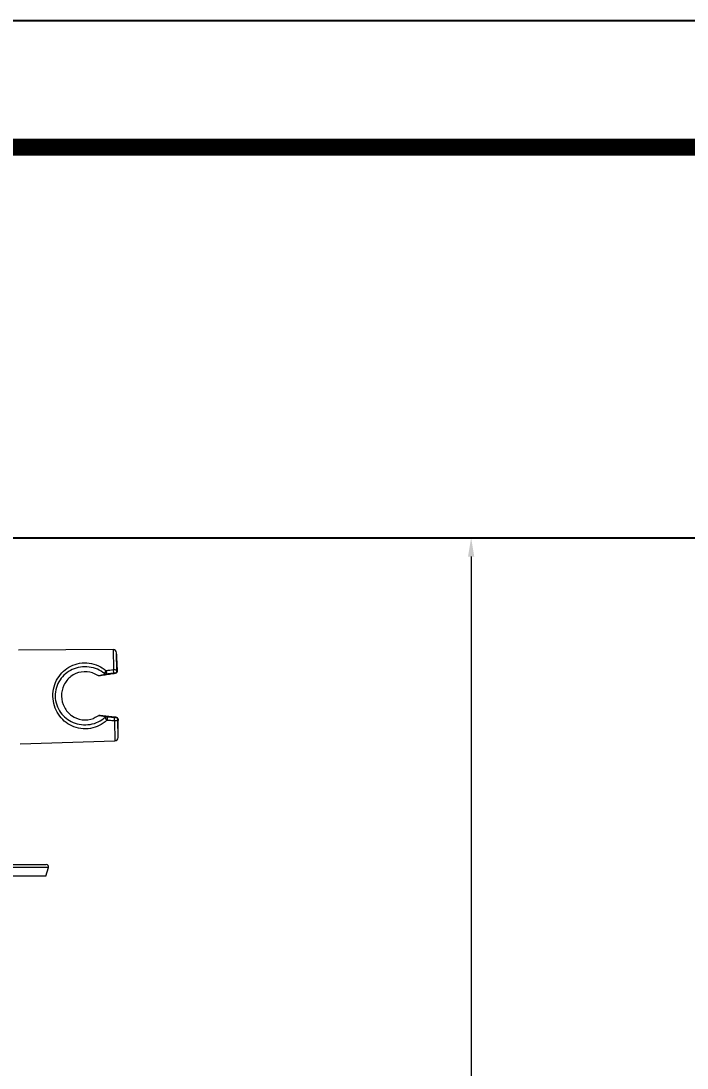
# Model space of a CAD drawing. Extents: x 0 to 3160, y 0 to 2315.
# Drawn here: x 1232.2 to 1515.9, y 1869.3 to 2315 of the extents above; entities that cross this region are included whole.
import ezdxf

# ---------------------------------------------------------------- set-up
doc = ezdxf.new("R2010")
doc.units = 0
doc.header["$LTSCALE"] = 10
doc.header["$MEASUREMENT"] = 0
doc.header["$PDMODE"] = 3
doc.header["$PDSIZE"] = -10
doc.layers.get('0').update_dxf_attribs({"linetype": 'CONTINUOUS'})
doc.layers.get('DEFPOINTS').update_dxf_attribs({"linetype": 'CONTINUOUS'})
doc.layers.add('1', color=7, linetype='CONTINUOUS', true_color=0xffffff)
doc.styles.add('Daelim Dimension', font='')
doc.styles.get('Daelim Dimension').set_extended_font_data('나눔고딕')
doc.dimstyles.new('DEFAULT', dxfattribs={"dimscale": 2, "dimtxt": 2, "dimasz": 2, "dimexe": 0, "dimexo": 2, "dimgap": 1, "dimtad": 1, "dimdec": 1, "dimzin": 9, "dimdsep": 46, "dimtxsty": 'Daelim Dimension', "dimcen": 0.5, "dimclrd": 252, "dimclre": 252, "dimclrt": 3, "dimadec": 1, "dimazin": 0, "dimtfac": 1, "dimtdec": 1, "dimtix": 1, "dimtmove": 0, "dimatfit": 3, "dimfxl": 1, "dimtolj": 1, "dimtzin": 1, "dimlwd": 9, "dimlwe": 9, "dimarcsym": 0})

# ---------------------------------------------------------------- blocks, each defined once
blk = doc.blocks.new('*D13')
at = {"color": 5, "lineweight": 9, "ltscale": 0.5, "transparency": 16777216}
for p, q in [((1424.25, 2095.02), (1425.94, 2095.02)), ((1423.94, 2087.02), (1423.94, 1551.36)), ((1149.83, 1543.36), (1425.94, 1543.36))]:
    blk.add_line(p, q, dxfattribs=at)
at = {"color": 5, "ltscale": 0.5, "transparency": 16777216}
for points in [[(1422.61, 2087.02), (1425.27, 2087.02), (1423.94, 2095.02)], [(1422.61, 1551.36), (1425.27, 1551.36), (1423.94, 1543.36)]]:
    blk.add_solid(points, dxfattribs=at)
at = {"layer": 'DEFPOINTS', "color": 0, "ltscale": 0.5, "transparency": 16777216}
for p in [(1420.25, 2095.02), (1145.83, 1543.36), (1423.94, 1543.36)]:
    blk.add_point(p, dxfattribs=at)
at = {"color": 7, "ltscale": 0.5, "transparency": 16777216, "insert": (1411.05, 1819.19), "char_height": 20, "attachment_point": 5, "rotation": 90, "style": 'Daelim Dimension'}
blk.add_mtext('\\A1;552', dxfattribs=at)

msp = doc.modelspace()

# ---------------------------------------------------------------- linework, layer by layer
at = {"ltscale": 0.5}
msp.add_line((680.33, 2095.02), (2160.17, 2095.02), dxfattribs=at)
msp.add_lwpolyline([(0, 0), (3159.52, 0), (3159.52, 2315.04), (0, 2315.04)], close=True, dxfattribs=at)
at = {"color": 5, "linetype": 'ByBlock', "lineweight": 200, "const_width": 7.28}
msp.add_lwpolyline([(50.81, 99.13), (3108.41, 99.13), (3108.41, 2261.29), (50.81, 2261.29)], close=True, dxfattribs=at)
at = {"layer": '1', "color": 7, "linetype": 'Continuous', "lineweight": 18}
for p, q in [((1271.45, 2047.44), (1231.18, 2047.21)), ((1231.87, 2007.41), (1272.13, 2008.59)), ((1224.33, 1956.02), (1242.99, 1956.02)), ((1242.83, 1951.02), (1243.95, 1954.74)), ((1242.83, 1951.02), (1224.33, 1951.02))]:
    msp.add_line(p, q, dxfattribs=at)
at = {"layer": '1', "color": 7, "linetype": 'Continuous', "lineweight": 13}
for p, q in [((1271.45, 2047.44), (1271.6, 2038.93)), ((1273.09, 2038.46), (1272.96, 2046.02)), ((1271.98, 2017.1), (1272.13, 2008.59)), ((1273.59, 2010.06), (1273.46, 2017.62)), ((1243.95, 1954.74), (1224.33, 1954.74))]:
    msp.add_line(p, q, dxfattribs=at)
at = {"layer": '1', "color": 7, "linetype": 'Continuous', "lineweight": 18}
for centre, radius, start, end in [((1271.46, 2045.94), 1.5, 3.1611, 90.3228), ((796.87, 2019.73), 476.81, 2.2533, 3.1611), ((796.87, 2019.73), 476.81, 358.8389, 359.7467), ((1272.09, 2010.09), 1.5, 271.6772, 358.8389), ((1242.99, 1955.02), 1, 343.3008, 90)]:
    msp.add_arc(centre, radius, start, end, dxfattribs=at)
for centre, major_axis, ratio, start_param, end_param in [((1271.6, 2038.37), (0.113, -0.994), 0.079026, 0.002494, 2.16323), ((1272.09, 2038.42), (0.062, -0.998), 0.999528, 0.052272, 1.547925), ((1271.96, 2017.66), (-0.078, -0.997), 0.079026, 0.978362, 3.139099), ((1272.46, 2017.62), (-0.027, -1), 0.999528, 1.593667, 3.08932)]:
    msp.add_ellipse(centre, major_axis=major_axis, ratio=ratio, start_param=start_param, end_param=end_param, dxfattribs=at)
for points, knots in [([(1268.75, 2017.37), (1266.86, 2015.63), (1264.49, 2014.41), (1259.08, 2013.47), (1256.19, 2013.91), (1251.53, 2016.09), (1249.57, 2017.78), (1246.73, 2022.08), (1245.85, 2024.77), (1245.75, 2030.32), (1246.52, 2033.04), (1249.23, 2037.49), (1251.12, 2039.22), (1255.72, 2041.57), (1258.56, 2042.11), (1262.67, 2041.54), (1263.97, 2041.15), (1266.34, 2040.07), (1267.4, 2039.39), (1268.38, 2038.55)], [0, 0, 0, 0, 0.125, 0.125, 0.25, 0.25, 0.375, 0.375, 0.5, 0.5, 0.625, 0.625, 0.75, 0.75, 0.875, 0.875, 0.9375, 0.9375, 1, 1, 1, 1]), ([(1267.72, 2037.25), (1265.92, 2038.72), (1263.74, 2039.69), (1258.77, 2040.35), (1256.15, 2039.91), (1251.91, 2037.97), (1250.14, 2036.48), (1247.53, 2032.57), (1246.75, 2030.13), (1246.82, 2025.08), (1247.69, 2022.64), (1250.43, 2018.81), (1252.25, 2017.39), (1256.58, 2015.58), (1259.17, 2015.24), (1264.14, 2016.06), (1266.3, 2017.11), (1268.05, 2018.64)], [0, 0, 0, 0, 0.125, 0.125, 0.25, 0.25, 0.375, 0.375, 0.5, 0.5, 0.625, 0.625, 0.75, 0.75, 0.875, 0.875, 1, 1, 1, 1]), ([(1262.74, 2037.52), (1261.19, 2038.05), (1259.5, 2038.19), (1256.28, 2037.65), (1254.76, 2036.97), (1252.25, 2035.05), (1251.23, 2033.8), (1249.82, 2030.92), (1249.45, 2029.28), (1249.5, 2025.99), (1249.93, 2024.36), (1251.43, 2021.52), (1252.5, 2020.3), (1255.08, 2018.47), (1256.61, 2017.85), (1259.85, 2017.41), (1261.54, 2017.61), (1263.07, 2018.2)], [0, 0, 0, 0, 0.125, 0.125, 0.25, 0.25, 0.375, 0.375, 0.5, 0.5, 0.625, 0.625, 0.75, 0.75, 0.875, 0.875, 1, 1, 1, 1]), ([(1262.74, 2037.52), (1263.12, 2037.39), (1263.52, 2037.23), (1263.9, 2037.05), (1264.12, 2036.95), (1264.34, 2036.84), (1264.68, 2036.66), (1264.81, 2036.59), (1265.01, 2036.49), (1265.08, 2036.45), (1265.17, 2036.4), (1265.2, 2036.39), (1265.23, 2036.38), (1265.24, 2036.38), (1265.24, 2036.38)], [0, 0, 0, 0, 0.388152, 0.388152, 0.388152, 0.616765, 0.616765, 0.777429, 0.777429, 0.886103, 0.886103, 0.969118, 0.969118, 1, 1, 1, 1]), ([(1265.24, 2036.38), (1265.75, 2036.46), (1266.27, 2036.53), (1267.61, 2036.73), (1268.44, 2036.85), (1270.09, 2037.09), (1270.92, 2037.21), (1271.75, 2037.33)], [0, 0, 0, 0, 0.236987, 0.236987, 0.618494, 0.618494, 1, 1, 1, 1]), ([(1265.24, 2036.38), (1265.55, 2036.44), (1265.86, 2036.5), (1266.44, 2036.62), (1266.73, 2036.68), (1267.36, 2036.81), (1267.7, 2036.88), (1268.04, 2036.96)], [0, 0, 0, 0, 0.305536, 0.305536, 0.611071, 0.611071, 1, 1, 1, 1]), ([(1271.71, 2037.38), (1270.88, 2037.28), (1270.05, 2037.19), (1268.83, 2037.05), (1268.43, 2037), (1268.04, 2036.96)], [0, 0, 0, 0, 0.679738, 0.679738, 1, 1, 1, 1]), ([(1268.05, 2036.99), (1268.18, 2037.03), (1268.3, 2037.09), (1268.48, 2037.24), (1268.55, 2037.32), (1268.65, 2037.48), (1268.68, 2037.56), (1268.72, 2037.71), (1268.73, 2037.79), (1268.72, 2037.95), (1268.71, 2038.03), (1268.66, 2038.17), (1268.63, 2038.24), (1268.53, 2038.4), (1268.46, 2038.48), (1268.38, 2038.55)], [0, 0, 0, 0, 0.230618, 0.230618, 0.397011, 0.397011, 0.527101, 0.527101, 0.63458, 0.63458, 0.74245, 0.74245, 0.84529, 0.84529, 1, 1, 1, 1]), ([(1271.6, 2038.93), (1271.79, 2038.93), (1272.17, 2038.94), (1272.63, 2038.84), (1272.99, 2038.69), (1273.05, 2038.55), (1273.09, 2038.46)], [0, 0, 0, 0, 0.240521, 0.499969, 0.702703, 1, 1, 1, 1]), ([(1272.21, 2037.43), (1272.21, 2037.43), (1272.19, 2037.43), (1272.13, 2037.42), (1272.08, 2037.42), (1271.98, 2037.41), (1271.94, 2037.4), (1271.84, 2037.39), (1271.79, 2037.39), (1271.73, 2037.38), (1271.72, 2037.38), (1271.71, 2037.38)], [0, 0, 0, 0, 0.295215, 0.295215, 0.58788, 0.58788, 0.791022, 0.791022, 0.965739, 0.965739, 1, 1, 1, 1]), ([(1271.75, 2037.33), (1271.8, 2037.34), (1271.85, 2037.35), (1271.95, 2037.36), (1271.99, 2037.37), (1272.07, 2037.38), (1272.11, 2037.39), (1272.17, 2037.4), (1272.2, 2037.4), (1272.23, 2037.41), (1272.24, 2037.41), (1272.24, 2037.41)], [0, 0, 0, 0, 0.185106, 0.185106, 0.368737, 0.368737, 0.574714, 0.574714, 0.819247, 0.819247, 1, 1, 1, 1]), ([(1272.58, 2037.52), (1272.64, 2037.51), (1272.77, 2037.58), (1273.17, 2037.8), (1273.28, 2038.23), (1273.32, 2038.47)], [0, 0, 0, 0, 0.386724, 0.719377, 1, 1, 1, 1]), ([(1265.54, 2019.42), (1265.53, 2019.43), (1265.5, 2019.42), (1265.42, 2019.38), (1265.38, 2019.35), (1265.23, 2019.26), (1265.11, 2019.2), (1264.81, 2019.02), (1264.6, 2018.9), (1264.05, 2018.62), (1263.7, 2018.45), (1263.25, 2018.27), (1263.16, 2018.23), (1263.07, 2018.2)], [0, 0, 0, 0, 0.089447, 0.089447, 0.177638, 0.177638, 0.324924, 0.324924, 0.555389, 0.555389, 0.908801, 0.908801, 1, 1, 1, 1]), ([(1265.54, 2019.42), (1265.85, 2019.38), (1266.16, 2019.33), (1266.75, 2019.23), (1267.03, 2019.18), (1267.67, 2019.07), (1268.02, 2019.01), (1268.36, 2018.95)], [0, 0, 0, 0, 0.305536, 0.305536, 0.611071, 0.611071, 1, 1, 1, 1]), ([(1272.07, 2018.7), (1271.25, 2018.79), (1270.42, 2018.88), (1268.77, 2019.07), (1267.94, 2019.16), (1266.59, 2019.31), (1266.06, 2019.37), (1265.54, 2019.42)], [0, 0, 0, 0, 0.379571, 0.379571, 0.759145, 0.759145, 1, 1, 1, 1]), ([(1268.36, 2018.95), (1268.75, 2018.91), (1269.15, 2018.88), (1270.38, 2018.79), (1271.21, 2018.72), (1272.04, 2018.66)], [0, 0, 0, 0, 0.323708, 0.323708, 1, 1, 1, 1]), ([(1268.75, 2017.37), (1268.82, 2017.43), (1268.88, 2017.51), (1268.98, 2017.67), (1269.01, 2017.74), (1269.06, 2017.91), (1269.08, 2018), (1269.07, 2018.15), (1269.06, 2018.23), (1269.01, 2018.38), (1268.97, 2018.46), (1268.86, 2018.63), (1268.77, 2018.71), (1268.59, 2018.84), (1268.48, 2018.88), (1268.37, 2018.92)], [0, 0, 0, 0, 0.141637, 0.141637, 0.257899, 0.257899, 0.375195, 0.375195, 0.478308, 0.478308, 0.612493, 0.612493, 0.799216, 0.799216, 1, 1, 1, 1]), ([(1271.98, 2017.1), (1271.23, 2017.16), (1270.49, 2017.22), (1269.41, 2017.31), (1269.08, 2017.34), (1268.75, 2017.37)], [0, 0, 0, 0, 0.694696, 0.694696, 1, 1, 1, 1]), ([(1273.46, 2017.62), (1273.42, 2017.53), (1273.36, 2017.39), (1273.01, 2017.22), (1272.56, 2017.11), (1272.17, 2017.1), (1271.98, 2017.1)], [0, 0, 0, 0, 0.297182, 0.499665, 0.759323, 1, 1, 1, 1]), ([(1272.04, 2018.66), (1272.05, 2018.66), (1272.06, 2018.65), (1272.12, 2018.65), (1272.17, 2018.65), (1272.27, 2018.64), (1272.31, 2018.64), (1272.41, 2018.63), (1272.46, 2018.62), (1272.52, 2018.62), (1272.53, 2018.62), (1272.54, 2018.62)], [0, 0, 0, 0, 0.034261, 0.034261, 0.208978, 0.208978, 0.41212, 0.41212, 0.704785, 0.704785, 1, 1, 1, 1]), ([(1272.57, 2018.64), (1272.56, 2018.64), (1272.56, 2018.65), (1272.53, 2018.65), (1272.5, 2018.65), (1272.44, 2018.66), (1272.4, 2018.66), (1272.32, 2018.67), (1272.27, 2018.68), (1272.18, 2018.69), (1272.12, 2018.69), (1272.07, 2018.7)], [0, 0, 0, 0, 0.180753, 0.180753, 0.425286, 0.425286, 0.631263, 0.631263, 0.814894, 0.814894, 1, 1, 1, 1]), ([(1273.68, 2017.61), (1273.63, 2017.85), (1273.51, 2018.28), (1273.11, 2018.49), (1272.97, 2018.56), (1272.91, 2018.54)], [0, 0, 0, 0, 0.280623, 0.613276, 1, 1, 1, 1])]:
    msp.add_open_spline(points, degree=3, knots=knots, dxfattribs=at)
for points, degree in [([(1268.38, 2038.55), (1267.72, 2037.25)], 1), ([(1268.06, 2036.96), (1267.95, 2037.06), (1267.84, 2037.16), (1267.72, 2037.25)], 3), ([(1268.04, 2036.96), (1268.05, 2036.96), (1268.05, 2036.97), (1268.04, 2036.98)], 3), ([(1268.38, 2038.55), (1269.45, 2038.68), (1270.53, 2038.8), (1271.6, 2038.93)], 3), ([(1268.05, 2018.64), (1268.16, 2018.74), (1268.27, 2018.84), (1268.38, 2018.94)], 3), ([(1268.75, 2017.37), (1268.05, 2018.64)], 1), ([(1268.35, 2018.92), (1268.36, 2018.94), (1268.36, 2018.94), (1268.36, 2018.95)], 3)]:
    msp.add_open_spline(points, degree=degree, dxfattribs=at)
at = {"layer": '1', "color": 7, "linetype": 'Continuous', "lineweight": 13}
for points, knots in [([(1272.24, 2037.41), (1272.3, 2037.42), (1272.43, 2037.44), (1272.47, 2037.45), (1272.41, 2037.45), (1272.27, 2037.44), (1272.21, 2037.43)], [0, 0, 0, 0, 0.262486, 0.499999, 0.762944, 1, 1, 1, 1]), ([(1273.09, 2038.46), (1273.17, 2038.47), (1273.31, 2038.48), (1273.32, 2038.47), (1273.31, 2038.47)], [0, 0, 0, 0, 0.527377, 1, 1, 1, 1]), ([(1272.54, 2018.62), (1272.6, 2018.62), (1272.74, 2018.61), (1272.8, 2018.61), (1272.76, 2018.62), (1272.63, 2018.64), (1272.57, 2018.64)], [0, 0, 0, 0, 0.237052, 0.500001, 0.737509, 1, 1, 1, 1])]:
    msp.add_open_spline(points, degree=3, knots=knots, dxfattribs=at)
msp.add_open_spline([(1273.68, 2017.62), (1273.7, 2017.61), (1273.58, 2017.61), (1273.46, 2017.62)], degree=3, dxfattribs=at)

# ---------------------------------------------------------------- dimensions: what is measured, and where the dimension line sits
at = {"color": 5, "ltscale": 0.5}
dim = msp.add_linear_dim(base=(1423.94, 1543.36), p1=(1420.25, 2095.02), p2=(1145.83, 1543.36), angle=90, dimstyle='DEFAULT', override={"dimtxt": 10, "dimasz": 4, "dimexe": 1, "dimdec": 0, "dimclrd": 5, "dimclre": 5, "dimclrt": 7}, dxfattribs=at)
dim.commit()
dim.dimension.update_dxf_attribs({"geometry": '*D13', "text_midpoint": (1411.05, 1819.19)})

doc.saveas('drawing.dxf')
